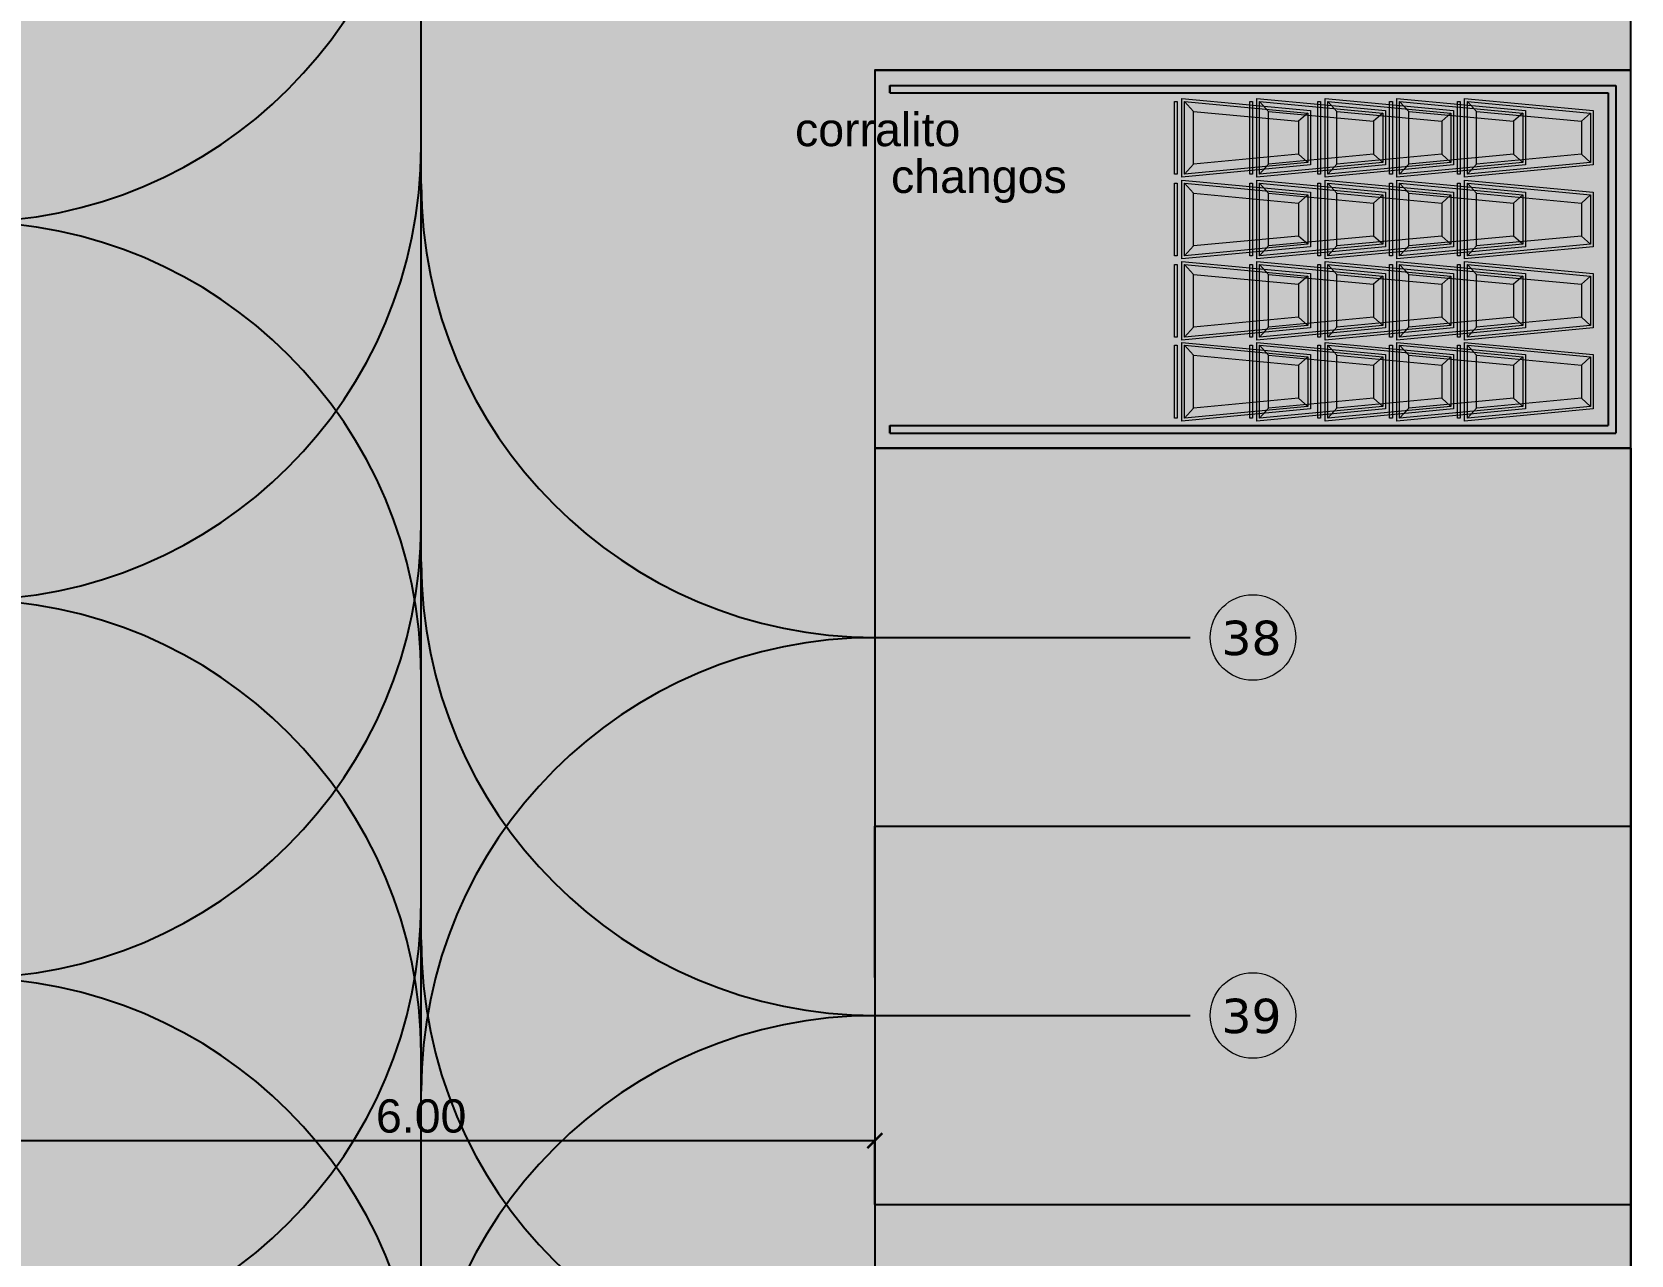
# Model space of a CAD drawing. Header units: inches. Extents: x -309 to 190, y -1585 to -1350.
# Drawn here: x -247.11 to -236.53, y -1405.8 to -1397.71 of the extents above; entities that cross this region are included whole.
import ezdxf
from ezdxf.lldxf.tags import DXFTag

# ---------------------------------------------------------------- set-up
doc = ezdxf.new("R2010")
doc.units = ezdxf.units.IN
doc.header["$MEASUREMENT"] = 0
doc.header["$PDMODE"] = 3
doc.layers.get('0').update_dxf_attribs({"color": 9, "linetype": 'CONTINUOUS'})
doc.layers.get('DEFPOINTS').update_dxf_attribs({"color": 9, "linetype": 'CONTINUOUS'})
for name, color, linetype in [('CARP', 9, 'CONTINUOUS'), ('CO-SEÑALIZACION', 9, 'CONTINUOUS'), ('HACHS', 9, 'CONTINUOUS'), ('PROY', 9, 'HIDDEN2'), ('TEXTOS', 9, 'CONTINUOUS')]:
    doc.layers.add(name, color=color, linetype=linetype)
for name, color, linetype, lineweight in [('color +', 9, 'CONTINUOUS', 18), ('cotas', 9, 'CONTINUOUS', 15), ('None', 9, 'CONTINUOUS', 5)]:
    doc.layers.add(name, color=color, linetype=linetype, lineweight=lineweight)
doc.styles.add('COTAS', font='arial.ttf')
doc.styles.add('Helvetica (bold)', font='arial.ttf')
doc.styles.get("Standard").update_dxf_attribs({"font": 'arial.ttf'})
tags = doc.linetypes.add('HIDDEN2', pattern=[0.1875, 0.125, -0.0625]).pattern_tags.tags
tags[6:7] = [DXFTag(74, 4), DXFTag(75, 0), DXFTag(340, '0'), DXFTag(46, 1.0), DXFTag(50, 0.0), DXFTag(44, 0.0), DXFTag(45, 0.0)]
tags[4:5] = [DXFTag(74, 4), DXFTag(75, 0), DXFTag(340, '0'), DXFTag(46, 1.0), DXFTag(50, 0.0), DXFTag(44, 0.0), DXFTag(45, 0.0)]
doc.dimstyles.new('ploteo 100', dxfattribs={"dimscale": 0, "dimtxt": 0.22, "dimasz": 0.1, "dimexe": 0, "dimexo": 0, "dimgap": 0.05, "dimtad": 1, "dimzin": 0, "dimdsep": 46, "dimtxsty": 'COTAS', "dimblk1": 'ARCHTICK', "dimblk2": 'ARCHTICK', "dimsah": 1, "dimcen": 0.7, "dimclrd": 256, "dimclre": 256, "dimclrt": 256, "dimaunit": 1, "dimadec": 3, "dimazin": 0, "dimtfac": 1, "dimtmove": 2, "dimatfit": 3, "dimldrblk": 'ARCHTICK', "dimfxl": 1, "dimtolj": 1, "dimtzin": 0, "dimarcsym": 0})

# ---------------------------------------------------------------- blocks, each defined once
blk = doc.blocks.new('_ARCHTICK')
at = {"color": 0, "linetype": 'ByBlock', "const_width": 0.15}
blk.add_lwpolyline([(-0.5, -0.5), (0.5, 0.5)], dxfattribs=at)
blk = doc.blocks.new('*D142')
at = {"layer": 'cotas', "lineweight": -2, "transparency": 16777216}
for p, q in [((-247.532, -1405.462), (-247.532, -1405.041)), ((-241.532, -1405.041), (-247.532, -1405.041)), ((-241.532, -1405.462), (-241.532, -1405.041))]:
    blk.add_line(p, q, dxfattribs=at)
at = {"layer": 'DEFPOINTS', "color": 0, "transparency": 16777216}
for p in [(-247.532, -1405.041), (-247.532, -1405.462), (-241.532, -1405.462)]:
    blk.add_point(p, dxfattribs=at)
at = {"layer": 'cotas', "lineweight": -2, "transparency": 16777216, "xscale": 0.1, "yscale": 0.1, "zscale": 0.1, "rotation": 180}
blk.add_blockref('_ARCHTICK', (-247.532, -1405.041), dxfattribs=at)
at = {"layer": 'cotas', "lineweight": -2, "transparency": 16777216, "xscale": 0.1, "yscale": 0.1, "zscale": 0.1}
blk.add_blockref('_ARCHTICK', (-241.532, -1405.041), dxfattribs=at)
at = {"layer": 'cotas', "transparency": 16777216, "insert": (-244.532, -1404.879), "char_height": 0.22, "attachment_point": 5, "style": 'COTAS'}
blk.add_mtext('\\A1;6.00', dxfattribs=at)

msp = doc.modelspace()

# ---------------------------------------------------------------- hatches: boundary and pattern name
at = {"layer": 'HACHS'}
h = msp.add_hatch(dxfattribs=at)
h.set_pattern_fill('AR-HBONE', color=256, scale=0.03, angle=-1e-14)
edge = h.paths.add_edge_path()
edge.add_line((-257.532, -1375.798), (-262.532, -1375.798))
edge.add_line((-262.532, -1375.798), (-262.532, -1379.388))
edge.add_line((-262.532, -1379.388), (-264.492, -1379.388))
edge.add_line((-264.492, -1379.388), (-264.492, -1375.571))
edge.add_line((-264.492, -1375.571), (-268.533, -1379.612))
edge.add_line((-268.533, -1379.612), (-268.533, -1380.214))
edge.add_line((-268.533, -1380.214), (-263.532, -1380.214))
edge.add_line((-263.532, -1380.214), (-263.532, -1395.214))
edge.add_line((-263.532, -1395.214), (-268.532, -1395.214))
edge.add_line((-268.532, -1395.214), (-268.532, -1397.714))
edge.add_line((-268.532, -1397.714), (-263.532, -1397.714))
edge.add_line((-263.532, -1397.714), (-263.532, -1415.214))
edge.add_line((-263.532, -1415.214), (-268.403, -1415.214))
edge.add_line((-268.403, -1415.214), (-264.409, -1419.208))
edge.add_line((-264.409, -1419.208), (-236.532, -1419.208))
edge.add_line((-236.532, -1419.208), (-236.532, -1417.962))
edge.add_line((-236.532, -1417.962), (-241.532, -1417.962))
edge.add_line((-241.532, -1417.962), (-241.532, -1400.462))
edge.add_line((-241.532, -1400.462), (-236.532, -1400.462))
edge.add_line((-236.532, -1400.462), (-236.532, -1395.314))
edge.add_line((-236.532, -1395.314), (-241.532, -1395.314))
edge.add_line((-241.532, -1395.314), (-241.532, -1375.798))
edge.add_line((-241.532, -1375.798), (-246.532, -1375.798))
edge.add_line((-246.532, -1375.798), (-246.532, -1378.418))
edge.add_arc((-246.932, -1378.418), 0.4, -90, 0, ccw=False)
edge.add_line((-246.932, -1378.818), (-257.132, -1378.818))
edge.add_arc((-257.132, -1378.418), 0.4, 180, 270, ccw=False)
edge.add_line((-257.532, -1378.418), (-257.532, -1376.057))
edge.add_line((-257.532, -1376.057), (-257.532, -1375.798))
h.paths.add_polyline_path([(-247.532, -1385.314), (-257.532, -1385.314), (-257.532, -1395.314), (-247.532, -1395.314)], flags=16)
h.paths.add_polyline_path([(-257.532, -1397.714), (-247.532, -1397.714), (-247.532, -1412.714), (-257.532, -1412.714)], flags=16)
h.paths.add_polyline_path([(-238.332, -1395.639), (-238.332, -1397.489), (-237.932, -1397.489), (-237.932, -1395.639)], flags=0)
h.paths.add_polyline_path([(-237.532, -1395.639), (-237.532, -1397.489), (-237.132, -1397.489), (-237.132, -1395.639)], flags=16)
h.paths.add_polyline_path([(-238.332, -1395.639), (-238.332, -1397.489), (-237.932, -1397.489), (-237.932, -1395.639)], flags=16)
h.paths.add_polyline_path([(-237.532, -1395.639), (-237.532, -1397.489), (-237.132, -1397.489), (-237.132, -1395.639)], flags=0)
h.paths.add_polyline_path([(-239.532, -1395.639), (-239.532, -1397.489), (-239.932, -1397.489), (-239.932, -1395.639)], flags=0)
h.paths.add_polyline_path([(-240.332, -1395.639), (-240.332, -1397.489), (-240.732, -1397.489), (-240.732, -1395.639)], flags=16)
h.paths.add_polyline_path([(-241.132, -1395.639), (-241.132, -1397.489), (-241.532, -1397.489), (-241.532, -1395.639)], flags=16)
h.paths.add_polyline_path([(-241.932, -1395.639), (-241.932, -1397.489), (-242.332, -1397.489), (-242.332, -1395.639)], flags=0)
h.paths.add_polyline_path([(-238.732, -1395.639), (-238.732, -1397.489), (-239.132, -1397.489), (-239.132, -1395.639)], flags=16)
h.paths.add_polyline_path([(-239.532, -1395.639), (-239.532, -1397.489), (-239.932, -1397.489), (-239.932, -1395.639)], flags=16)
h.paths.add_polyline_path([(-240.332, -1395.639), (-240.332, -1397.489), (-240.732, -1397.489), (-240.732, -1395.639)], flags=0)
h.paths.add_polyline_path([(-241.932, -1395.639), (-241.932, -1397.489), (-242.332, -1397.489), (-242.332, -1395.639)], flags=16)
h.paths.add_polyline_path([(-238.732, -1395.639), (-238.732, -1397.489), (-239.132, -1397.489), (-239.132, -1395.639)], flags=0)
h.paths.add_polyline_path([(-243.132, -1395.639), (-243.132, -1397.489), (-242.732, -1397.489), (-242.732, -1395.639)], flags=16)
h.paths.add_polyline_path([(-243.932, -1395.639), (-243.932, -1397.489), (-243.532, -1397.489), (-243.532, -1395.639)], flags=0)
h.paths.add_polyline_path([(-243.132, -1395.639), (-243.132, -1397.489), (-242.732, -1397.489), (-242.732, -1395.639)], flags=0)
h.paths.add_polyline_path([(-243.932, -1395.639), (-243.932, -1397.489), (-243.532, -1397.489), (-243.532, -1395.639)], flags=16)
h.paths.add_polyline_path([(-244.732, -1395.639), (-244.732, -1397.489), (-244.332, -1397.489), (-244.332, -1395.639)], flags=16)
h.paths.add_polyline_path([(-258.332, -1395.639), (-258.332, -1397.489), (-257.932, -1397.489), (-257.932, -1395.639)], flags=16)
h.paths.add_polyline_path([(-259.932, -1395.639), (-259.932, -1397.489), (-259.532, -1397.489), (-259.532, -1395.639)], flags=16)
h.paths.add_polyline_path([(-259.132, -1395.639), (-259.132, -1397.489), (-258.732, -1397.489), (-258.732, -1395.639)], flags=0)
h.paths.add_polyline_path([(-258.332, -1395.639), (-258.332, -1397.489), (-257.932, -1397.489), (-257.932, -1395.639)], flags=0)
h.paths.add_polyline_path([(-259.932, -1395.639), (-259.932, -1397.489), (-259.532, -1397.489), (-259.532, -1395.639)], flags=0)
h.paths.add_polyline_path([(-259.132, -1395.639), (-259.132, -1397.489), (-258.732, -1397.489), (-258.732, -1395.639)], flags=16)
h.paths.add_polyline_path([(-246.332, -1395.639), (-246.332, -1397.489), (-245.932, -1397.489), (-245.932, -1395.639)], flags=0)
h.paths.add_polyline_path([(-245.532, -1395.639), (-245.532, -1397.489), (-245.132, -1397.489), (-245.132, -1395.639)], flags=16)
h.paths.add_polyline_path([(-247.132, -1395.639), (-247.132, -1397.489), (-246.732, -1397.489), (-246.732, -1395.639)], flags=16)
h.paths.add_polyline_path([(-246.332, -1395.639), (-246.332, -1397.489), (-245.932, -1397.489), (-245.932, -1395.639)], flags=16)
h.paths.add_polyline_path([(-245.532, -1395.639), (-245.532, -1397.489), (-245.132, -1397.489), (-245.132, -1395.639)], flags=0)
h.paths.add_polyline_path([(-247.132, -1395.639), (-247.132, -1397.489), (-246.732, -1397.489), (-246.732, -1395.639)], flags=0)
h.paths.add_polyline_path([(-256.332, -1395.639), (-256.332, -1397.489), (-256.732, -1397.489), (-256.732, -1395.639)], flags=0)
h.paths.add_polyline_path([(-257.132, -1395.639), (-257.132, -1397.489), (-257.532, -1397.489), (-257.532, -1395.639)], flags=16)
h.paths.add_polyline_path([(-253.132, -1395.639), (-253.132, -1397.489), (-253.532, -1397.489), (-253.532, -1395.639)], flags=0)
h.paths.add_polyline_path([(-253.932, -1395.639), (-253.932, -1397.489), (-254.332, -1397.489), (-254.332, -1395.639)], flags=0)
h.paths.add_polyline_path([(-254.732, -1395.639), (-254.732, -1397.489), (-255.132, -1397.489), (-255.132, -1395.639)], flags=0)
h.paths.add_polyline_path([(-255.532, -1395.639), (-255.532, -1397.489), (-255.932, -1397.489), (-255.932, -1395.639)], flags=16)
h.paths.add_polyline_path([(-252.332, -1395.639), (-252.332, -1397.489), (-252.732, -1397.489), (-252.732, -1395.639)], flags=0)
h.paths.add_polyline_path([(-247.532, -1395.639), (-247.532, -1397.489), (-247.932, -1397.489), (-247.932, -1395.639)], flags=16)
h.paths.add_polyline_path([(-249.132, -1395.639), (-249.132, -1397.489), (-249.532, -1397.489), (-249.532, -1395.639)], flags=16)
h.paths.add_polyline_path([(-249.932, -1395.639), (-249.932, -1397.489), (-250.332, -1397.489), (-250.332, -1395.639)], flags=0)
h.paths.add_polyline_path([(-250.732, -1395.639), (-250.732, -1397.489), (-251.132, -1397.489), (-251.132, -1395.639)], flags=0)
h.paths.add_polyline_path([(-251.532, -1395.639), (-251.532, -1397.489), (-251.932, -1397.489), (-251.932, -1395.639)], flags=16)
h.paths.add_polyline_path([(-248.332, -1395.639), (-248.332, -1397.489), (-248.732, -1397.489), (-248.732, -1395.639)], flags=0)
h.paths.add_polyline_path([(-256.332, -1395.639), (-256.332, -1397.489), (-256.732, -1397.489), (-256.732, -1395.639)], flags=16)
h.paths.add_polyline_path([(-257.132, -1395.639), (-257.132, -1397.489), (-257.532, -1397.489), (-257.532, -1395.639)], flags=0)
h.paths.add_polyline_path([(-253.132, -1395.639), (-253.132, -1397.489), (-253.532, -1397.489), (-253.532, -1395.639)], flags=16)
h.paths.add_polyline_path([(-253.932, -1395.639), (-253.932, -1397.489), (-254.332, -1397.489), (-254.332, -1395.639)], flags=16)
h.paths.add_polyline_path([(-254.732, -1395.639), (-254.732, -1397.489), (-255.132, -1397.489), (-255.132, -1395.639)], flags=16)
h.paths.add_polyline_path([(-255.532, -1395.639), (-255.532, -1397.489), (-255.932, -1397.489), (-255.932, -1395.639)], flags=0)
h.paths.add_polyline_path([(-252.332, -1395.639), (-252.332, -1397.489), (-252.732, -1397.489), (-252.732, -1395.639)], flags=16)
h.paths.add_polyline_path([(-247.532, -1395.639), (-247.532, -1397.489), (-247.932, -1397.489), (-247.932, -1395.639)], flags=0)
h.paths.add_polyline_path([(-249.132, -1395.639), (-249.132, -1397.489), (-249.532, -1397.489), (-249.532, -1395.639)], flags=0)
h.paths.add_polyline_path([(-249.932, -1395.639), (-249.932, -1397.489), (-250.332, -1397.489), (-250.332, -1395.639)], flags=16)
h.paths.add_polyline_path([(-250.732, -1395.639), (-250.732, -1397.489), (-251.132, -1397.489), (-251.132, -1395.639)], flags=16)
h.paths.add_polyline_path([(-251.532, -1395.639), (-251.532, -1397.489), (-251.932, -1397.489), (-251.932, -1395.639)], flags=0)
h.paths.add_polyline_path([(-248.332, -1395.639), (-248.332, -1397.489), (-248.732, -1397.489), (-248.732, -1395.639)], flags=16)
h.paths.add_polyline_path([(-260.732, -1395.639), (-260.732, -1397.489), (-260.332, -1397.489), (-260.332, -1395.639)], flags=16)
h.paths.add_polyline_path([(-261.532, -1395.639), (-261.532, -1397.489), (-261.132, -1397.489), (-261.132, -1395.639)], flags=16)
h.paths.add_polyline_path([(-262.332, -1395.639), (-262.332, -1397.489), (-261.932, -1397.489), (-261.932, -1395.639)], flags=16)
h.paths.add_polyline_path([(-263.132, -1395.639), (-263.132, -1397.489), (-262.732, -1397.489), (-262.732, -1395.639)], flags=16)
h.paths.add_polyline_path([(-261.532, -1395.639), (-261.532, -1397.489), (-261.132, -1397.489), (-261.132, -1395.639)], flags=0)
h.paths.add_polyline_path([(-262.332, -1395.639), (-262.332, -1397.489), (-261.932, -1397.489), (-261.932, -1395.639)], flags=0)
h.paths.add_polyline_path([(-263.132, -1395.639), (-263.132, -1397.489), (-262.732, -1397.489), (-262.732, -1395.639)], flags=0)
h.paths.add_polyline_path([(-243.743, -1376.318), (-243.743, -1378.168), (-243.343, -1378.168), (-243.343, -1376.318)], flags=0)
h.paths.add_polyline_path([(-242.943, -1376.318), (-242.943, -1378.168), (-242.543, -1378.168), (-242.543, -1376.318)], flags=16)
h.paths.add_polyline_path([(-242.143, -1376.318), (-242.143, -1378.168), (-241.743, -1378.168), (-241.743, -1376.318)], flags=0)
h.paths.add_polyline_path([(-243.743, -1376.318), (-243.743, -1378.168), (-243.343, -1378.168), (-243.343, -1376.318)], flags=16)
h.paths.add_polyline_path([(-242.943, -1376.318), (-242.943, -1378.168), (-242.543, -1378.168), (-242.543, -1376.318)], flags=0)
h.paths.add_polyline_path([(-242.143, -1376.318), (-242.143, -1378.168), (-241.743, -1378.168), (-241.743, -1376.318)], flags=16)
h.paths.add_polyline_path([(-244.143, -1376.318), (-244.143, -1378.168), (-244.543, -1378.168), (-244.543, -1376.318)], flags=16)
h.paths.add_polyline_path([(-246.143, -1376.318), (-246.143, -1378.168), (-245.743, -1378.168), (-245.743, -1376.318)], flags=16)
h.paths.add_polyline_path([(-244.943, -1376.318), (-244.943, -1378.168), (-245.343, -1378.168), (-245.343, -1376.318)], flags=16)
h.paths.add_polyline_path([(-244.943, -1376.318), (-244.943, -1378.168), (-245.343, -1378.168), (-245.343, -1376.318)], flags=0)
h = msp.add_hatch(dxfattribs=at)
h.set_pattern_fill('AR-HBONE', color=256, scale=0.03, angle=-1e-14)
h.paths.add_polyline_path([(-236.532, -1383.114), (-241.532, -1383.114), (-241.532, -1395.314), (-236.532, -1395.314)])
h.paths.add_polyline_path([(-236.532, -1400.462), (-241.532, -1400.462), (-241.532, -1417.962), (-236.532, -1417.962)])
h.paths.add_polyline_path([(-257.532, -1397.714), (-247.532, -1397.714), (-247.532, -1412.714), (-257.532, -1412.714)])
h.paths.add_polyline_path([(-247.532, -1385.314), (-257.532, -1385.314), (-257.532, -1395.314), (-247.532, -1395.314)])
h.paths.add_polyline_path([(-268.532, -1395.214), (-263.532, -1395.214), (-263.532, -1380.214), (-268.532, -1380.214)])
h.paths.add_polyline_path([(-263.532, -1415.214), (-268.532, -1415.214), (-268.532, -1397.714), (-263.532, -1397.714)])

# ---------------------------------------------------------------- linework, layer by layer
for p, q in [((-241.532, -1397.962), (-236.532, -1397.962)), ((-241.532, -1397.962), (-236.532, -1397.962)), ((-241.532, -1397.962), (-236.532, -1397.962)), ((-241.532, -1397.962), (-236.532, -1397.962)), ((-241.432, -1398.112), (-241.432, -1398.062)), ((-241.432, -1398.062), (-236.632, -1398.062)), ((-241.432, -1398.062), (-241.432, -1398.112)), ((-241.432, -1398.112), (-241.432, -1398.062)), ((-241.432, -1398.062), (-236.632, -1398.062)), ((-241.432, -1398.062), (-241.432, -1398.112)), ((-241.432, -1398.112), (-236.682, -1398.112)), ((-241.432, -1398.112), (-236.682, -1398.112)), ((-236.682, -1398.112), (-236.682, -1400.312)), ((-236.682, -1398.112), (-236.682, -1400.312)), ((-236.632, -1398.062), (-236.632, -1400.362)), ((-236.632, -1398.062), (-236.632, -1400.362)), ((-241.432, -1400.362), (-241.432, -1400.312)), ((-241.432, -1400.312), (-241.432, -1400.362)), ((-241.432, -1400.312), (-236.682, -1400.312)), ((-241.432, -1400.362), (-241.432, -1400.312)), ((-241.432, -1400.312), (-241.432, -1400.362)), ((-241.432, -1400.312), (-236.682, -1400.312)), ((-241.432, -1400.362), (-236.632, -1400.362)), ((-241.432, -1400.362), (-236.632, -1400.362)), ((-241.432, -1400.362), (-236.632, -1400.362)), ((-241.432, -1400.362), (-236.632, -1400.362)), ((-241.532, -1400.462), (-241.532, -1412.962)), ((-241.532, -1400.462), (-241.532, -1412.962)), ((-236.532, -1400.462), (-236.532, -1417.962)), ((-236.532, -1400.462), (-236.532, -1417.962)), ((-241.532, -1402.962), (-236.532, -1402.962)), ((-241.532, -1402.962), (-241.532, -1417.962)), ((-241.532, -1402.962), (-236.532, -1402.962)), ((-241.532, -1402.962), (-241.532, -1417.962)), ((-241.532, -1405.462), (-236.532, -1405.462)), ((-241.532, -1405.462), (-236.532, -1405.462))]:
    msp.add_line(p, q)
for points in [[(-241.532, -1400.462), (-236.532, -1400.462), (-236.532, -1397.962), (-241.532, -1397.962)], [(-241.532, -1400.462), (-236.532, -1400.462), (-236.532, -1397.962), (-241.532, -1397.962)], [(-236.532, -1400.462), (-241.532, -1400.462), (-241.532, -1417.962), (-236.532, -1417.962)]]:
    msp.add_lwpolyline(points, close=True)
at = {"layer": 'CARP', "flags": 128}
msp.add_lwpolyline([(-236.532, -1397.962), (-236.532, -1395.314)], dxfattribs=at)
at = {"layer": 'CO-SEÑALIZACION'}
msp.add_line((-241.532, -1403.962), (-241.532, -1402.962), dxfattribs=at)
at = {"layer": 'color +', "lineweight": 0}
for centre in [(-239.032, -1401.713), (-239.032, -1404.213)]:
    msp.add_circle(centre, 0.283, dxfattribs=at)
at = {"layer": 'None', "linetype": 'HIDDEN2', "lineweight": 0, "ltscale": 8}
for p, q in [((-239.424, -1398.234), (-239.484, -1398.168)), ((-239.424, -1398.234), (-239.484, -1398.168)), ((-238.928, -1398.234), (-238.988, -1398.168)), ((-238.928, -1398.234), (-238.988, -1398.168)), ((-238.67, -1398.245), (-238.73, -1398.299)), ((-238.67, -1398.245), (-238.73, -1398.299)), ((-238.477, -1398.234), (-238.537, -1398.168)), ((-238.477, -1398.234), (-238.537, -1398.168)), ((-238.174, -1398.245), (-238.234, -1398.299)), ((-238.174, -1398.245), (-238.234, -1398.299)), ((-238.002, -1398.234), (-238.062, -1398.168)), ((-238.002, -1398.234), (-238.062, -1398.168)), ((-237.248, -1398.245), (-237.308, -1398.299)), ((-237.248, -1398.245), (-237.308, -1398.299)), ((-239.424, -1398.583), (-239.484, -1398.649)), ((-239.424, -1398.583), (-239.484, -1398.649)), ((-238.928, -1398.583), (-238.988, -1398.649)), ((-238.928, -1398.583), (-238.988, -1398.649)), ((-238.67, -1398.572), (-238.73, -1398.517)), ((-238.67, -1398.572), (-238.73, -1398.517)), ((-238.477, -1398.583), (-238.537, -1398.649)), ((-238.477, -1398.583), (-238.537, -1398.649)), ((-238.174, -1398.572), (-238.234, -1398.517)), ((-238.174, -1398.572), (-238.234, -1398.517)), ((-238.002, -1398.583), (-238.062, -1398.649)), ((-238.002, -1398.583), (-238.062, -1398.649)), ((-237.248, -1398.572), (-237.308, -1398.517)), ((-237.248, -1398.572), (-237.308, -1398.517)), ((-239.424, -1398.775), (-239.484, -1398.709)), ((-239.424, -1398.775), (-239.484, -1398.709)), ((-238.928, -1398.775), (-238.988, -1398.709)), ((-238.928, -1398.775), (-238.988, -1398.709)), ((-238.67, -1398.786), (-238.73, -1398.84)), ((-238.67, -1398.786), (-238.73, -1398.84)), ((-238.477, -1398.775), (-238.537, -1398.709)), ((-238.477, -1398.775), (-238.537, -1398.709)), ((-238.174, -1398.786), (-238.234, -1398.84)), ((-238.174, -1398.786), (-238.234, -1398.84)), ((-238.002, -1398.775), (-238.062, -1398.709)), ((-238.002, -1398.775), (-238.062, -1398.709)), ((-237.248, -1398.786), (-237.308, -1398.84)), ((-237.248, -1398.786), (-237.308, -1398.84)), ((-238.67, -1399.113), (-238.73, -1399.058)), ((-238.67, -1399.113), (-238.73, -1399.058)), ((-238.174, -1399.113), (-238.234, -1399.058)), ((-238.174, -1399.113), (-238.234, -1399.058)), ((-237.248, -1399.113), (-237.308, -1399.058)), ((-237.248, -1399.113), (-237.308, -1399.058)), ((-239.424, -1399.124), (-239.484, -1399.189)), ((-239.424, -1399.124), (-239.484, -1399.189)), ((-238.928, -1399.124), (-238.988, -1399.189)), ((-238.928, -1399.124), (-238.988, -1399.189)), ((-238.477, -1399.124), (-238.537, -1399.189)), ((-238.477, -1399.124), (-238.537, -1399.189)), ((-238.002, -1399.124), (-238.062, -1399.189)), ((-238.002, -1399.124), (-238.062, -1399.189)), ((-239.424, -1399.312), (-239.484, -1399.246)), ((-239.424, -1399.312), (-239.484, -1399.246)), ((-238.928, -1399.312), (-238.988, -1399.246)), ((-238.928, -1399.312), (-238.988, -1399.246)), ((-238.67, -1399.323), (-238.73, -1399.377)), ((-238.67, -1399.323), (-238.73, -1399.377)), ((-238.477, -1399.312), (-238.537, -1399.246)), ((-238.477, -1399.312), (-238.537, -1399.246)), ((-238.174, -1399.323), (-238.234, -1399.377)), ((-238.174, -1399.323), (-238.234, -1399.377)), ((-238.002, -1399.312), (-238.062, -1399.246)), ((-238.002, -1399.312), (-238.062, -1399.246)), ((-237.248, -1399.323), (-237.308, -1399.377)), ((-237.248, -1399.323), (-237.308, -1399.377)), ((-238.67, -1399.65), (-238.73, -1399.595)), ((-238.67, -1399.65), (-238.73, -1399.595)), ((-238.174, -1399.65), (-238.234, -1399.595)), ((-238.174, -1399.65), (-238.234, -1399.595)), ((-237.248, -1399.65), (-237.308, -1399.595)), ((-237.248, -1399.65), (-237.308, -1399.595)), ((-239.424, -1399.661), (-239.484, -1399.727)), ((-239.424, -1399.661), (-239.484, -1399.727)), ((-238.928, -1399.661), (-238.988, -1399.727)), ((-238.928, -1399.661), (-238.988, -1399.727)), ((-238.477, -1399.661), (-238.537, -1399.727)), ((-238.477, -1399.661), (-238.537, -1399.727)), ((-238.002, -1399.661), (-238.062, -1399.727)), ((-238.002, -1399.661), (-238.062, -1399.727)), ((-239.424, -1399.847), (-239.484, -1399.781)), ((-239.424, -1399.847), (-239.484, -1399.781)), ((-238.928, -1399.847), (-238.988, -1399.781)), ((-238.928, -1399.847), (-238.988, -1399.781)), ((-238.67, -1399.858), (-238.73, -1399.913)), ((-238.67, -1399.858), (-238.73, -1399.913)), ((-238.477, -1399.847), (-238.537, -1399.781)), ((-238.477, -1399.847), (-238.537, -1399.781)), ((-238.174, -1399.858), (-238.234, -1399.913)), ((-238.174, -1399.858), (-238.234, -1399.913)), ((-238.002, -1399.847), (-238.062, -1399.781)), ((-238.002, -1399.847), (-238.062, -1399.781)), ((-237.248, -1399.858), (-237.308, -1399.913)), ((-237.248, -1399.858), (-237.308, -1399.913)), ((-238.67, -1400.185), (-238.73, -1400.131)), ((-238.67, -1400.185), (-238.73, -1400.131)), ((-238.174, -1400.185), (-238.234, -1400.131)), ((-238.174, -1400.185), (-238.234, -1400.131)), ((-237.248, -1400.185), (-237.308, -1400.131)), ((-237.248, -1400.185), (-237.308, -1400.131)), ((-239.424, -1400.196), (-239.484, -1400.262)), ((-239.424, -1400.196), (-239.484, -1400.262)), ((-238.928, -1400.196), (-238.988, -1400.262)), ((-238.928, -1400.196), (-238.988, -1400.262)), ((-238.477, -1400.196), (-238.537, -1400.262)), ((-238.477, -1400.196), (-238.537, -1400.262)), ((-238.002, -1400.196), (-238.062, -1400.262)), ((-238.002, -1400.196), (-238.062, -1400.262))]:
    msp.add_line(p, q, dxfattribs=at)
at = {"layer": 'None', "linetype": 'HIDDEN2', "lineweight": 0, "ltscale": 0.5}
for p, q in [((-237.723, -1398.245), (-237.783, -1398.299)), ((-237.723, -1398.245), (-237.783, -1398.299)), ((-237.723, -1398.572), (-237.783, -1398.517)), ((-237.723, -1398.572), (-237.783, -1398.517)), ((-237.723, -1398.786), (-237.783, -1398.84)), ((-237.723, -1398.786), (-237.783, -1398.84)), ((-237.723, -1399.113), (-237.783, -1399.058)), ((-237.723, -1399.113), (-237.783, -1399.058)), ((-237.723, -1399.323), (-237.783, -1399.377)), ((-237.723, -1399.323), (-237.783, -1399.377)), ((-237.723, -1399.65), (-237.783, -1399.595)), ((-237.723, -1399.65), (-237.783, -1399.595)), ((-237.723, -1399.858), (-237.783, -1399.913)), ((-237.723, -1399.858), (-237.783, -1399.913)), ((-237.723, -1400.185), (-237.783, -1400.131)), ((-237.723, -1400.185), (-237.783, -1400.131))]:
    msp.add_line(p, q, dxfattribs=at)
at = {"layer": 'None', "linetype": 'Continuous', "lineweight": 0}
for p, q in [((-237.554, -1398.234), (-237.614, -1398.168)), ((-237.554, -1398.234), (-237.614, -1398.168)), ((-236.8, -1398.245), (-236.86, -1398.299)), ((-236.8, -1398.245), (-236.86, -1398.299)), ((-237.554, -1398.583), (-237.614, -1398.649)), ((-237.554, -1398.583), (-237.614, -1398.649)), ((-236.8, -1398.572), (-236.86, -1398.517)), ((-236.8, -1398.572), (-236.86, -1398.517)), ((-237.554, -1398.775), (-237.614, -1398.709)), ((-237.554, -1398.775), (-237.614, -1398.709)), ((-236.8, -1398.786), (-236.86, -1398.84)), ((-236.8, -1398.786), (-236.86, -1398.84)), ((-236.8, -1399.113), (-236.86, -1399.058)), ((-236.8, -1399.113), (-236.86, -1399.058)), ((-237.554, -1399.124), (-237.614, -1399.189)), ((-237.554, -1399.124), (-237.614, -1399.189)), ((-237.554, -1399.312), (-237.614, -1399.246)), ((-237.554, -1399.312), (-237.614, -1399.246)), ((-236.8, -1399.323), (-236.86, -1399.377)), ((-236.8, -1399.323), (-236.86, -1399.377)), ((-236.8, -1399.65), (-236.86, -1399.595)), ((-236.8, -1399.65), (-236.86, -1399.595)), ((-237.554, -1399.661), (-237.614, -1399.727)), ((-237.554, -1399.661), (-237.614, -1399.727)), ((-237.554, -1399.847), (-237.614, -1399.781)), ((-237.554, -1399.847), (-237.614, -1399.781)), ((-236.8, -1399.858), (-236.86, -1399.913)), ((-236.8, -1399.858), (-236.86, -1399.913)), ((-236.8, -1400.185), (-236.86, -1400.131)), ((-236.8, -1400.185), (-236.86, -1400.131)), ((-237.554, -1400.196), (-237.614, -1400.262)), ((-237.554, -1400.196), (-237.614, -1400.262))]:
    msp.add_line(p, q, dxfattribs=at)
at = {"layer": 'None', "linetype": 'HIDDEN2', "lineweight": 0, "ltscale": 8}
for points in [[(-238.652, -1398.228), (-238.652, -1398.588), (-239.502, -1398.668), (-239.502, -1398.148), (-238.652, -1398.228)], [(-238.652, -1398.228), (-238.652, -1398.588), (-239.502, -1398.668), (-239.502, -1398.148), (-238.652, -1398.228)], [(-238.156, -1398.228), (-238.156, -1398.588), (-239.006, -1398.668), (-239.006, -1398.148), (-238.156, -1398.228)], [(-238.156, -1398.228), (-238.156, -1398.588), (-239.006, -1398.668), (-239.006, -1398.148), (-238.156, -1398.228)], [(-237.705, -1398.228), (-237.705, -1398.588), (-238.555, -1398.668), (-238.555, -1398.148), (-237.705, -1398.228)], [(-237.705, -1398.228), (-237.705, -1398.588), (-238.555, -1398.668), (-238.555, -1398.148), (-237.705, -1398.228)], [(-237.23, -1398.228), (-237.23, -1398.588), (-238.08, -1398.668), (-238.08, -1398.148), (-237.23, -1398.228)], [(-237.23, -1398.228), (-237.23, -1398.588), (-238.08, -1398.668), (-238.08, -1398.148), (-237.23, -1398.228)], [(-238.652, -1398.769), (-238.652, -1399.129), (-239.502, -1399.209), (-239.502, -1398.689), (-238.652, -1398.769)], [(-238.652, -1398.769), (-238.652, -1399.129), (-239.502, -1399.209), (-239.502, -1398.689), (-238.652, -1398.769)], [(-238.156, -1398.769), (-238.156, -1399.129), (-239.006, -1399.209), (-239.006, -1398.689), (-238.156, -1398.769)], [(-238.156, -1398.769), (-238.156, -1399.129), (-239.006, -1399.209), (-239.006, -1398.689), (-238.156, -1398.769)], [(-237.705, -1398.769), (-237.705, -1399.129), (-238.555, -1399.209), (-238.555, -1398.689), (-237.705, -1398.769)], [(-237.705, -1398.769), (-237.705, -1399.129), (-238.555, -1399.209), (-238.555, -1398.689), (-237.705, -1398.769)], [(-237.23, -1398.769), (-237.23, -1399.129), (-238.08, -1399.209), (-238.08, -1398.689), (-237.23, -1398.769)], [(-237.23, -1398.769), (-237.23, -1399.129), (-238.08, -1399.209), (-238.08, -1398.689), (-237.23, -1398.769)], [(-238.652, -1399.306), (-238.652, -1399.666), (-239.502, -1399.746), (-239.502, -1399.226), (-238.652, -1399.306)], [(-238.652, -1399.306), (-238.652, -1399.666), (-239.502, -1399.746), (-239.502, -1399.226), (-238.652, -1399.306)], [(-238.156, -1399.306), (-238.156, -1399.666), (-239.006, -1399.746), (-239.006, -1399.226), (-238.156, -1399.306)], [(-238.156, -1399.306), (-238.156, -1399.666), (-239.006, -1399.746), (-239.006, -1399.226), (-238.156, -1399.306)], [(-237.705, -1399.306), (-237.705, -1399.666), (-238.555, -1399.746), (-238.555, -1399.226), (-237.705, -1399.306)], [(-237.705, -1399.306), (-237.705, -1399.666), (-238.555, -1399.746), (-238.555, -1399.226), (-237.705, -1399.306)], [(-237.23, -1399.306), (-237.23, -1399.666), (-238.08, -1399.746), (-238.08, -1399.226), (-237.23, -1399.306)], [(-237.23, -1399.306), (-237.23, -1399.666), (-238.08, -1399.746), (-238.08, -1399.226), (-237.23, -1399.306)], [(-238.652, -1399.842), (-238.652, -1400.202), (-239.502, -1400.282), (-239.502, -1399.762), (-238.652, -1399.842)], [(-238.652, -1399.842), (-238.652, -1400.202), (-239.502, -1400.282), (-239.502, -1399.762), (-238.652, -1399.842)], [(-238.156, -1399.842), (-238.156, -1400.202), (-239.006, -1400.282), (-239.006, -1399.762), (-238.156, -1399.842)], [(-238.156, -1399.842), (-238.156, -1400.202), (-239.006, -1400.282), (-239.006, -1399.762), (-238.156, -1399.842)], [(-237.705, -1399.842), (-237.705, -1400.202), (-238.555, -1400.282), (-238.555, -1399.762), (-237.705, -1399.842)], [(-237.705, -1399.842), (-237.705, -1400.202), (-238.555, -1400.282), (-238.555, -1399.762), (-237.705, -1399.842)], [(-237.23, -1399.842), (-237.23, -1400.202), (-238.08, -1400.282), (-238.08, -1399.762), (-237.23, -1399.842)], [(-237.23, -1399.842), (-237.23, -1400.202), (-238.08, -1400.282), (-238.08, -1399.762), (-237.23, -1399.842)]]:
    msp.add_lwpolyline(points, dxfattribs=at)
at = {"layer": 'None', "linetype": 'Continuous', "lineweight": 0}
for points in [[(-236.782, -1398.228), (-236.782, -1398.588), (-237.632, -1398.668), (-237.632, -1398.148), (-236.782, -1398.228)], [(-236.782, -1398.228), (-236.782, -1398.588), (-237.632, -1398.668), (-237.632, -1398.148), (-236.782, -1398.228)], [(-236.782, -1398.769), (-236.782, -1399.129), (-237.632, -1399.209), (-237.632, -1398.689), (-236.782, -1398.769)], [(-236.782, -1398.769), (-236.782, -1399.129), (-237.632, -1399.209), (-237.632, -1398.689), (-236.782, -1398.769)], [(-236.782, -1399.306), (-236.782, -1399.666), (-237.632, -1399.746), (-237.632, -1399.226), (-236.782, -1399.306)], [(-236.782, -1399.306), (-236.782, -1399.666), (-237.632, -1399.746), (-237.632, -1399.226), (-236.782, -1399.306)], [(-236.782, -1399.842), (-236.782, -1400.202), (-237.632, -1400.282), (-237.632, -1399.762), (-236.782, -1399.842)], [(-236.782, -1399.842), (-236.782, -1400.202), (-237.632, -1400.282), (-237.632, -1399.762), (-236.782, -1399.842)]]:
    msp.add_lwpolyline(points, dxfattribs=at)
at = {"layer": 'None', "linetype": 'HIDDEN2', "lineweight": 0, "ltscale": 8}
for points in [[(-239.532, -1398.649), (-239.55, -1398.649), (-239.55, -1398.168), (-239.532, -1398.168)], [(-239.532, -1398.649), (-239.55, -1398.649), (-239.55, -1398.168), (-239.532, -1398.168)], [(-238.67, -1398.245), (-238.67, -1398.572), (-239.484, -1398.649), (-239.484, -1398.168)], [(-238.67, -1398.245), (-238.67, -1398.572), (-239.484, -1398.649), (-239.484, -1398.168)], [(-238.73, -1398.299), (-238.73, -1398.517), (-239.424, -1398.583), (-239.424, -1398.234)], [(-238.73, -1398.299), (-238.73, -1398.517), (-239.424, -1398.583), (-239.424, -1398.234)], [(-239.035, -1398.649), (-239.053, -1398.649), (-239.053, -1398.168), (-239.035, -1398.168)], [(-239.035, -1398.649), (-239.053, -1398.649), (-239.053, -1398.168), (-239.035, -1398.168)], [(-238.174, -1398.245), (-238.174, -1398.572), (-238.988, -1398.649), (-238.988, -1398.168)], [(-238.174, -1398.245), (-238.174, -1398.572), (-238.988, -1398.649), (-238.988, -1398.168)], [(-238.234, -1398.299), (-238.234, -1398.517), (-238.928, -1398.583), (-238.928, -1398.234)], [(-238.234, -1398.299), (-238.234, -1398.517), (-238.928, -1398.583), (-238.928, -1398.234)], [(-238.585, -1398.649), (-238.603, -1398.649), (-238.603, -1398.168), (-238.585, -1398.168)], [(-238.585, -1398.649), (-238.603, -1398.649), (-238.603, -1398.168), (-238.585, -1398.168)], [(-237.723, -1398.245), (-237.723, -1398.572), (-238.537, -1398.649), (-238.537, -1398.168)], [(-237.723, -1398.245), (-237.723, -1398.572), (-238.537, -1398.649), (-238.537, -1398.168)], [(-237.783, -1398.299), (-237.783, -1398.517), (-238.477, -1398.583), (-238.477, -1398.234)], [(-237.783, -1398.299), (-237.783, -1398.517), (-238.477, -1398.583), (-238.477, -1398.234)], [(-238.11, -1398.649), (-238.128, -1398.649), (-238.128, -1398.168), (-238.11, -1398.168)], [(-238.11, -1398.649), (-238.128, -1398.649), (-238.128, -1398.168), (-238.11, -1398.168)], [(-237.248, -1398.245), (-237.248, -1398.572), (-238.062, -1398.649), (-238.062, -1398.168)], [(-237.248, -1398.245), (-237.248, -1398.572), (-238.062, -1398.649), (-238.062, -1398.168)], [(-237.308, -1398.299), (-237.308, -1398.517), (-238.002, -1398.583), (-238.002, -1398.234)], [(-237.308, -1398.299), (-237.308, -1398.517), (-238.002, -1398.583), (-238.002, -1398.234)], [(-239.532, -1399.189), (-239.55, -1399.189), (-239.55, -1398.709), (-239.532, -1398.709)], [(-239.532, -1399.189), (-239.55, -1399.189), (-239.55, -1398.709), (-239.532, -1398.709)], [(-238.67, -1398.786), (-238.67, -1399.113), (-239.484, -1399.189), (-239.484, -1398.709)], [(-238.67, -1398.786), (-238.67, -1399.113), (-239.484, -1399.189), (-239.484, -1398.709)], [(-238.73, -1398.84), (-238.73, -1399.058), (-239.424, -1399.124), (-239.424, -1398.775)], [(-238.73, -1398.84), (-238.73, -1399.058), (-239.424, -1399.124), (-239.424, -1398.775)], [(-239.035, -1399.189), (-239.053, -1399.189), (-239.053, -1398.709), (-239.035, -1398.709)], [(-239.035, -1399.189), (-239.053, -1399.189), (-239.053, -1398.709), (-239.035, -1398.709)], [(-238.174, -1398.786), (-238.174, -1399.113), (-238.988, -1399.189), (-238.988, -1398.709)], [(-238.174, -1398.786), (-238.174, -1399.113), (-238.988, -1399.189), (-238.988, -1398.709)], [(-238.234, -1398.84), (-238.234, -1399.058), (-238.928, -1399.124), (-238.928, -1398.775)], [(-238.234, -1398.84), (-238.234, -1399.058), (-238.928, -1399.124), (-238.928, -1398.775)], [(-238.585, -1399.189), (-238.603, -1399.189), (-238.603, -1398.709), (-238.585, -1398.709)], [(-238.585, -1399.189), (-238.603, -1399.189), (-238.603, -1398.709), (-238.585, -1398.709)], [(-237.723, -1398.786), (-237.723, -1399.113), (-238.537, -1399.189), (-238.537, -1398.709)], [(-237.723, -1398.786), (-237.723, -1399.113), (-238.537, -1399.189), (-238.537, -1398.709)], [(-237.783, -1398.84), (-237.783, -1399.058), (-238.477, -1399.124), (-238.477, -1398.775)], [(-237.783, -1398.84), (-237.783, -1399.058), (-238.477, -1399.124), (-238.477, -1398.775)], [(-238.11, -1399.189), (-238.128, -1399.189), (-238.128, -1398.709), (-238.11, -1398.709)], [(-238.11, -1399.189), (-238.128, -1399.189), (-238.128, -1398.709), (-238.11, -1398.709)], [(-237.248, -1398.786), (-237.248, -1399.113), (-238.062, -1399.189), (-238.062, -1398.709)], [(-237.248, -1398.786), (-237.248, -1399.113), (-238.062, -1399.189), (-238.062, -1398.709)], [(-237.308, -1398.84), (-237.308, -1399.058), (-238.002, -1399.124), (-238.002, -1398.775)], [(-237.308, -1398.84), (-237.308, -1399.058), (-238.002, -1399.124), (-238.002, -1398.775)], [(-239.532, -1399.727), (-239.55, -1399.727), (-239.55, -1399.246), (-239.532, -1399.246)], [(-239.532, -1399.727), (-239.55, -1399.727), (-239.55, -1399.246), (-239.532, -1399.246)], [(-238.67, -1399.323), (-238.67, -1399.65), (-239.484, -1399.727), (-239.484, -1399.246)], [(-238.67, -1399.323), (-238.67, -1399.65), (-239.484, -1399.727), (-239.484, -1399.246)], [(-238.73, -1399.377), (-238.73, -1399.595), (-239.424, -1399.661), (-239.424, -1399.312)], [(-238.73, -1399.377), (-238.73, -1399.595), (-239.424, -1399.661), (-239.424, -1399.312)], [(-239.035, -1399.727), (-239.053, -1399.727), (-239.053, -1399.246), (-239.035, -1399.246)], [(-239.035, -1399.727), (-239.053, -1399.727), (-239.053, -1399.246), (-239.035, -1399.246)], [(-238.174, -1399.323), (-238.174, -1399.65), (-238.988, -1399.727), (-238.988, -1399.246)], [(-238.174, -1399.323), (-238.174, -1399.65), (-238.988, -1399.727), (-238.988, -1399.246)], [(-238.234, -1399.377), (-238.234, -1399.595), (-238.928, -1399.661), (-238.928, -1399.312)], [(-238.234, -1399.377), (-238.234, -1399.595), (-238.928, -1399.661), (-238.928, -1399.312)], [(-238.585, -1399.727), (-238.603, -1399.727), (-238.603, -1399.246), (-238.585, -1399.246)], [(-238.585, -1399.727), (-238.603, -1399.727), (-238.603, -1399.246), (-238.585, -1399.246)], [(-237.723, -1399.323), (-237.723, -1399.65), (-238.537, -1399.727), (-238.537, -1399.246)], [(-237.723, -1399.323), (-237.723, -1399.65), (-238.537, -1399.727), (-238.537, -1399.246)], [(-237.783, -1399.377), (-237.783, -1399.595), (-238.477, -1399.661), (-238.477, -1399.312)], [(-237.783, -1399.377), (-237.783, -1399.595), (-238.477, -1399.661), (-238.477, -1399.312)], [(-238.11, -1399.727), (-238.128, -1399.727), (-238.128, -1399.246), (-238.11, -1399.246)], [(-238.11, -1399.727), (-238.128, -1399.727), (-238.128, -1399.246), (-238.11, -1399.246)], [(-237.248, -1399.323), (-237.248, -1399.65), (-238.062, -1399.727), (-238.062, -1399.246)], [(-237.248, -1399.323), (-237.248, -1399.65), (-238.062, -1399.727), (-238.062, -1399.246)], [(-237.308, -1399.377), (-237.308, -1399.595), (-238.002, -1399.661), (-238.002, -1399.312)], [(-237.308, -1399.377), (-237.308, -1399.595), (-238.002, -1399.661), (-238.002, -1399.312)], [(-239.532, -1400.262), (-239.55, -1400.262), (-239.55, -1399.781), (-239.532, -1399.781)], [(-239.532, -1400.262), (-239.55, -1400.262), (-239.55, -1399.781), (-239.532, -1399.781)], [(-238.67, -1399.858), (-238.67, -1400.185), (-239.484, -1400.262), (-239.484, -1399.781)], [(-238.67, -1399.858), (-238.67, -1400.185), (-239.484, -1400.262), (-239.484, -1399.781)], [(-238.73, -1399.913), (-238.73, -1400.131), (-239.424, -1400.196), (-239.424, -1399.847)], [(-238.73, -1399.913), (-238.73, -1400.131), (-239.424, -1400.196), (-239.424, -1399.847)], [(-239.035, -1400.262), (-239.053, -1400.262), (-239.053, -1399.781), (-239.035, -1399.781)], [(-239.035, -1400.262), (-239.053, -1400.262), (-239.053, -1399.781), (-239.035, -1399.781)], [(-238.174, -1399.858), (-238.174, -1400.185), (-238.988, -1400.262), (-238.988, -1399.781)], [(-238.174, -1399.858), (-238.174, -1400.185), (-238.988, -1400.262), (-238.988, -1399.781)], [(-238.234, -1399.913), (-238.234, -1400.131), (-238.928, -1400.196), (-238.928, -1399.847)], [(-238.234, -1399.913), (-238.234, -1400.131), (-238.928, -1400.196), (-238.928, -1399.847)], [(-238.585, -1400.262), (-238.603, -1400.262), (-238.603, -1399.781), (-238.585, -1399.781)], [(-238.585, -1400.262), (-238.603, -1400.262), (-238.603, -1399.781), (-238.585, -1399.781)], [(-237.723, -1399.858), (-237.723, -1400.185), (-238.537, -1400.262), (-238.537, -1399.781)], [(-237.723, -1399.858), (-237.723, -1400.185), (-238.537, -1400.262), (-238.537, -1399.781)], [(-237.783, -1399.913), (-237.783, -1400.131), (-238.477, -1400.196), (-238.477, -1399.847)], [(-237.783, -1399.913), (-237.783, -1400.131), (-238.477, -1400.196), (-238.477, -1399.847)], [(-238.11, -1400.262), (-238.128, -1400.262), (-238.128, -1399.781), (-238.11, -1399.781)], [(-238.11, -1400.262), (-238.128, -1400.262), (-238.128, -1399.781), (-238.11, -1399.781)], [(-237.248, -1399.858), (-237.248, -1400.185), (-238.062, -1400.262), (-238.062, -1399.781)], [(-237.248, -1399.858), (-237.248, -1400.185), (-238.062, -1400.262), (-238.062, -1399.781)], [(-237.308, -1399.913), (-237.308, -1400.131), (-238.002, -1400.196), (-238.002, -1399.847)], [(-237.308, -1399.913), (-237.308, -1400.131), (-238.002, -1400.196), (-238.002, -1399.847)]]:
    msp.add_lwpolyline(points, close=True, dxfattribs=at)
at = {"layer": 'None', "linetype": 'Continuous', "lineweight": 0}
for points in [[(-237.662, -1398.649), (-237.68, -1398.649), (-237.68, -1398.168), (-237.662, -1398.168)], [(-237.662, -1398.649), (-237.68, -1398.649), (-237.68, -1398.168), (-237.662, -1398.168)], [(-236.8, -1398.245), (-236.8, -1398.572), (-237.614, -1398.649), (-237.614, -1398.168)], [(-236.8, -1398.245), (-236.8, -1398.572), (-237.614, -1398.649), (-237.614, -1398.168)], [(-236.86, -1398.299), (-236.86, -1398.517), (-237.554, -1398.583), (-237.554, -1398.234)], [(-236.86, -1398.299), (-236.86, -1398.517), (-237.554, -1398.583), (-237.554, -1398.234)], [(-237.662, -1399.189), (-237.68, -1399.189), (-237.68, -1398.709), (-237.662, -1398.709)], [(-237.662, -1399.189), (-237.68, -1399.189), (-237.68, -1398.709), (-237.662, -1398.709)], [(-236.8, -1398.786), (-236.8, -1399.113), (-237.614, -1399.189), (-237.614, -1398.709)], [(-236.8, -1398.786), (-236.8, -1399.113), (-237.614, -1399.189), (-237.614, -1398.709)], [(-236.86, -1398.84), (-236.86, -1399.058), (-237.554, -1399.124), (-237.554, -1398.775)], [(-236.86, -1398.84), (-236.86, -1399.058), (-237.554, -1399.124), (-237.554, -1398.775)], [(-237.662, -1399.727), (-237.68, -1399.727), (-237.68, -1399.246), (-237.662, -1399.246)], [(-237.662, -1399.727), (-237.68, -1399.727), (-237.68, -1399.246), (-237.662, -1399.246)], [(-236.8, -1399.323), (-236.8, -1399.65), (-237.614, -1399.727), (-237.614, -1399.246)], [(-236.8, -1399.323), (-236.8, -1399.65), (-237.614, -1399.727), (-237.614, -1399.246)], [(-236.86, -1399.377), (-236.86, -1399.595), (-237.554, -1399.661), (-237.554, -1399.312)], [(-236.86, -1399.377), (-236.86, -1399.595), (-237.554, -1399.661), (-237.554, -1399.312)], [(-237.662, -1400.262), (-237.68, -1400.262), (-237.68, -1399.781), (-237.662, -1399.781)], [(-237.662, -1400.262), (-237.68, -1400.262), (-237.68, -1399.781), (-237.662, -1399.781)], [(-236.8, -1399.858), (-236.8, -1400.185), (-237.614, -1400.262), (-237.614, -1399.781)], [(-236.8, -1399.858), (-236.8, -1400.185), (-237.614, -1400.262), (-237.614, -1399.781)], [(-236.86, -1399.913), (-236.86, -1400.131), (-237.554, -1400.196), (-237.554, -1399.847)], [(-236.86, -1399.913), (-236.86, -1400.131), (-237.554, -1400.196), (-237.554, -1399.847)]]:
    msp.add_lwpolyline(points, close=True, dxfattribs=at)
at = {"layer": 'PROY', "linetype": 'HIDDEN2', "ltscale": 3}
for points in [[(-244.532, -1419.587), (-244.532, -1374.465)], [(-241.667, -1401.713), (-239.447, -1401.713)], [(-241.667, -1404.213), (-239.447, -1404.213)]]:
    msp.add_lwpolyline(points, dxfattribs=at)
for centre, start, end in [((-247.532, -1395.965), 270, 0), ((-247.532, -1398.465), 270, 0), ((-241.532, -1398.713), 180, 270), ((-247.532, -1401.965), 0, 90), ((-247.532, -1400.965), 270, 0), ((-241.532, -1401.213), 180, 270), ((-247.532, -1404.465), 0, 90), ((-241.532, -1404.713), 90, 180), ((-247.532, -1403.465), 270, 0), ((-241.532, -1403.713), 180, 270), ((-247.532, -1406.965), 0, 90), ((-241.532, -1407.213), 90, 180)]:
    msp.add_arc(centre, 3, start, end, dxfattribs=at)

# ---------------------------------------------------------------- texts
at = {"layer": 'color +', "lineweight": 0, "char_height": 0.22738, "attachment_point": 1, "line_spacing_factor": 0.844561, "style": 'Helvetica (bold)'}
for s, insert in [('{\\fVerdana|b0|i0|c0|p34;38}', (-239.24, -1401.602)), ('{\\fVerdana|b0|i0|c0|p34;39}', (-239.24, -1404.102))]:
    msp.add_mtext(s, dxfattribs=dict(at, insert=insert))
at = {"layer": 'TEXTOS', "insert": (-241.425, -1398.244), "char_height": 0.22, "attachment_point": 1, "line_spacing_factor": 0.843168}
msp.add_mtext('\\pi-0.63479;corralito\\P\\pi0;changos', dxfattribs=at)

# ---------------------------------------------------------------- dimensions: what is measured, and where the dimension line sits
at = {"layer": 'cotas'}
dim = msp.add_linear_dim(base=(-247.532, -1405.041), p1=(-241.532, -1405.462), p2=(-247.532, -1405.462), dimstyle='ploteo 100', override={"dimscale": 1, "dimfxl": 20}, dxfattribs=at)
dim.commit()
dim.dimension.update_dxf_attribs({"geometry": '*D142', "text_midpoint": (-244.532, -1404.879)})

doc.saveas('drawing.dxf')
